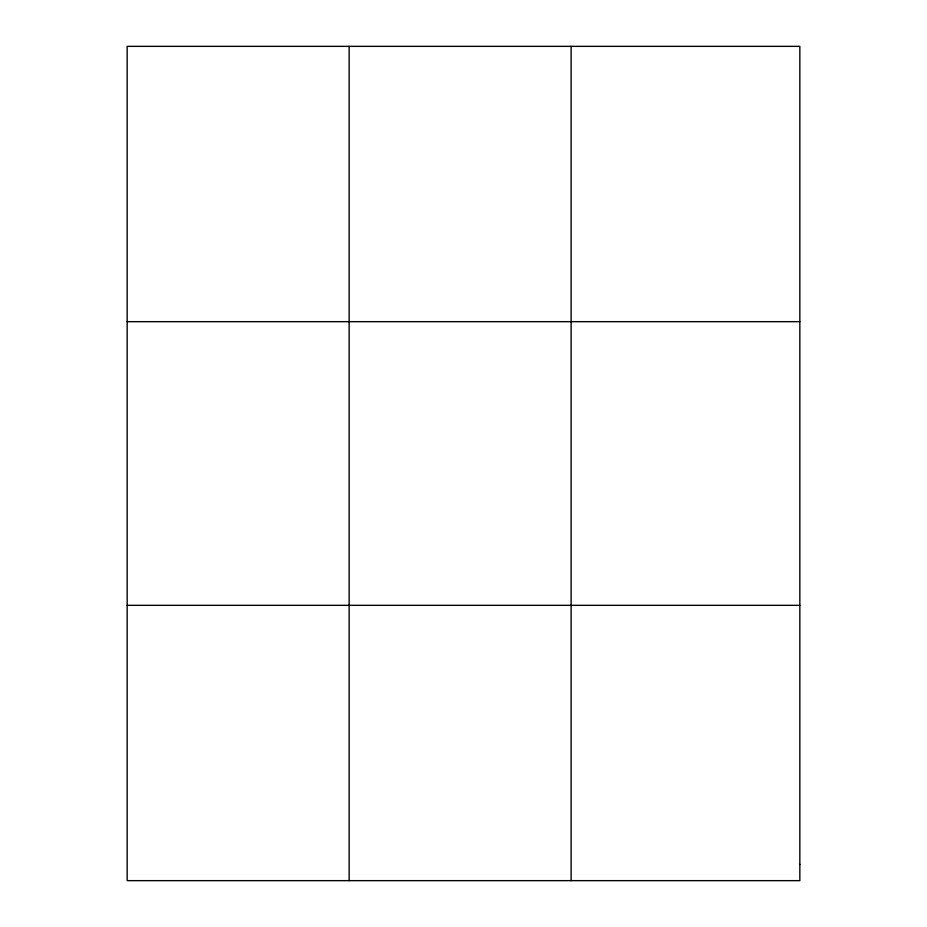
<?xml version="1.0" encoding="UTF-8"?>
<svg xmlns="http://www.w3.org/2000/svg" width="927" height="927" viewBox="0 0 927 927"><rect width="100%" height="100%" fill="white"/><g stroke="black" fill="none" stroke-linecap="round" stroke-linejoin="round"><path stroke-width="1.39" d="M349.143 46.35L349.143 880.65M571.125 46.35L571.125 880.65M127.161 321.669L799.839 321.669M127.161 605.331L799.839 605.331M799.839 864.451L799.839 880.65L127.161 880.65L127.161 46.35L799.839 46.35L799.839 864.451"/></g></svg>
